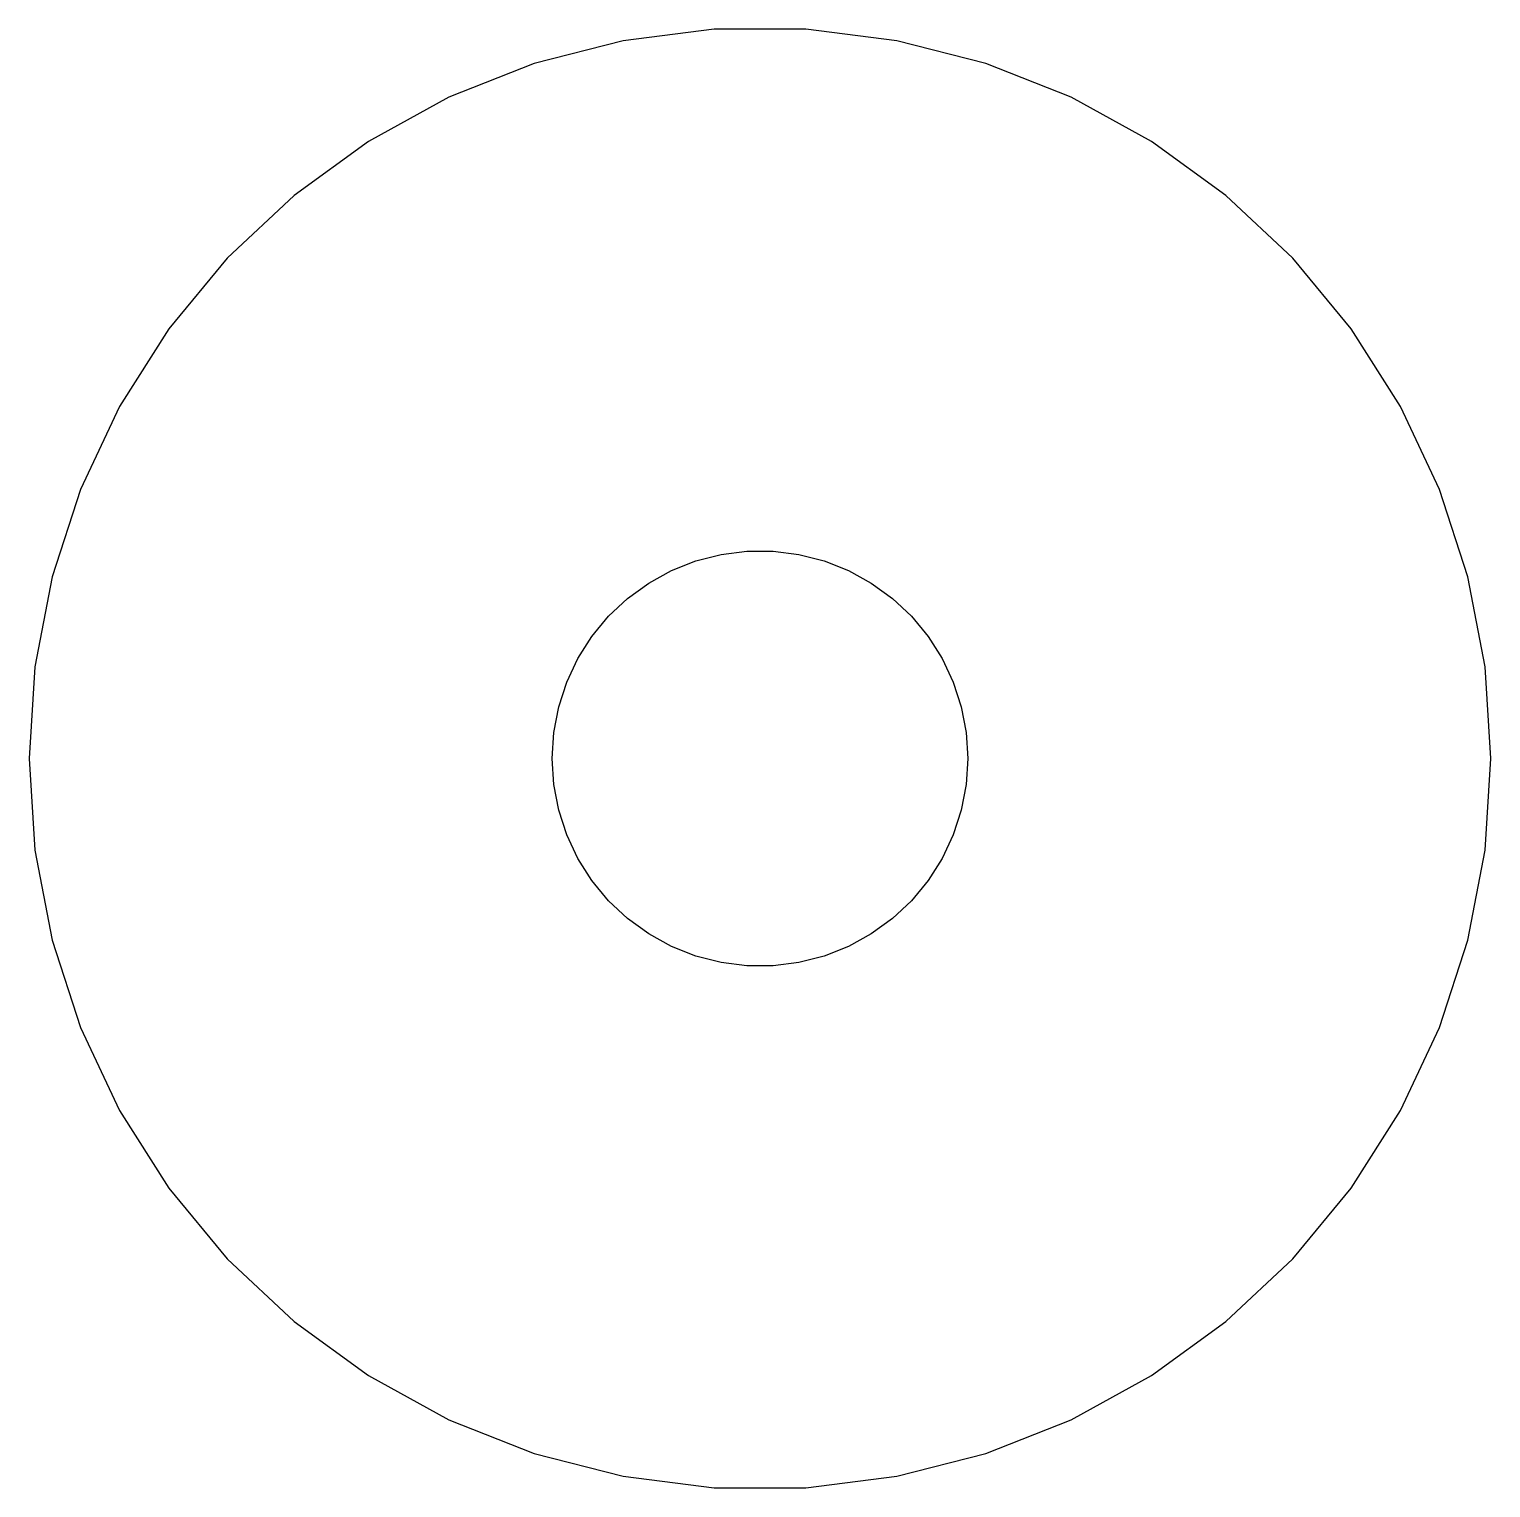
# Model space of a CAD drawing. Header units: metres. Extents: x -11 to 11, y 99 to 229.
# Drawn here: x -10.55 to 10.55, y 99.47 to 120.53 of the extents above.
import ezdxf

# ---------------------------------------------------------------- set-up
doc = ezdxf.new("R2010")
doc.units = ezdxf.units.M

msp = doc.modelspace()

# ---------------------------------------------------------------- linework, layer by layer
for p, q in [((-0.662689, 120.533), (-1.97765, 120.367)), ((0.662689, 120.533), (-0.662689, 120.533)), ((1.97765, 120.367), (0.662689, 120.533)), ((-1.97765, 120.367), (-3.2614, 120.038)), ((3.2614, 120.038), (1.97765, 120.367)), ((-3.2614, 120.038), (-4.49373, 119.55)), ((4.49373, 119.55), (3.2614, 120.038)), ((-4.49373, 119.55), (-5.65518, 118.911)), ((5.65518, 118.911), (4.49373, 119.55)), ((-5.65518, 118.911), (-6.72745, 118.132)), ((6.72745, 118.132), (5.65518, 118.911)), ((-6.72745, 118.132), (-7.69363, 117.225)), ((7.69363, 117.225), (6.72745, 118.132)), ((-7.69363, 117.225), (-8.53847, 116.204)), ((8.53847, 116.204), (7.69363, 117.225)), ((-8.53847, 116.204), (-9.24866, 115.084)), ((9.24866, 115.084), (8.53847, 116.204)), ((-9.24866, 115.084), (-9.81299, 113.885)), ((9.81299, 113.885), (9.24866, 115.084)), ((-9.81299, 113.885), (-10.2225, 112.625)), ((10.2225, 112.625), (9.81299, 113.885)), ((-0.927048, 112.853), (-0.562134, 112.947)), ((-0.562134, 112.947), (-0.18837, 112.994)), ((-0.18837, 112.994), (0.18837, 112.994)), ((0.18837, 112.994), (0.562134, 112.947)), ((0.562134, 112.947), (0.927048, 112.853)), ((-1.27733, 112.714), (-0.927048, 112.853)), ((0.927048, 112.853), (1.27733, 112.714)), ((-10.2225, 112.625), (-10.4709, 111.323)), ((-1.91226, 112.312), (-1.60747, 112.533)), ((-1.60747, 112.533), (-1.27733, 112.714)), ((1.27733, 112.714), (1.60747, 112.533)), ((1.60747, 112.533), (1.91226, 112.312)), ((10.4709, 111.323), (10.2225, 112.625)), ((-2.1869, 112.054), (-1.91226, 112.312)), ((1.91226, 112.312), (2.1869, 112.054)), ((-2.42705, 111.763), (-2.1869, 112.054)), ((2.1869, 112.054), (2.42705, 111.763)), ((-2.62891, 111.445), (-2.42705, 111.763)), ((2.42705, 111.763), (2.62891, 111.445)), ((-10.4709, 111.323), (-10.5541, 110)), ((-2.78932, 111.104), (-2.62891, 111.445)), ((2.62891, 111.445), (2.78932, 111.104)), ((10.5541, 110), (10.4709, 111.323)), ((-2.90575, 110.746), (-2.78932, 111.104)), ((2.78932, 111.104), (2.90575, 110.746)), ((-2.97633, 110.376), (-2.90575, 110.746)), ((2.90575, 110.746), (2.97633, 110.376)), ((-3, 110), (-2.97633, 110.376)), ((2.97633, 110.376), (3, 110)), ((-10.5541, 110), (-10.4709, 108.677)), ((-2.97633, 109.624), (-3, 110)), ((3, 110), (2.97633, 109.624)), ((10.4709, 108.677), (10.5541, 110)), ((-2.90575, 109.254), (-2.97633, 109.624)), ((2.97633, 109.624), (2.90575, 109.254)), ((-2.78932, 108.896), (-2.90575, 109.254)), ((2.90575, 109.254), (2.78932, 108.896)), ((-2.62891, 108.555), (-2.78932, 108.896)), ((2.78932, 108.896), (2.62891, 108.555)), ((-10.4709, 108.677), (-10.2225, 107.375)), ((-2.42705, 108.237), (-2.62891, 108.555)), ((2.62891, 108.555), (2.42705, 108.237)), ((10.2225, 107.375), (10.4709, 108.677)), ((-2.1869, 107.946), (-2.42705, 108.237)), ((2.42705, 108.237), (2.1869, 107.946)), ((-1.91226, 107.688), (-2.1869, 107.946)), ((2.1869, 107.946), (1.91226, 107.688)), ((-1.60747, 107.467), (-1.91226, 107.688)), ((1.91226, 107.688), (1.60747, 107.467)), ((-1.27733, 107.286), (-1.60747, 107.467)), ((1.60747, 107.467), (1.27733, 107.286)), ((-10.2225, 107.375), (-9.81299, 106.115)), ((-0.927048, 107.147), (-1.27733, 107.286)), ((1.27733, 107.286), (0.927048, 107.147)), ((9.81299, 106.115), (10.2225, 107.375)), ((-0.562134, 107.053), (-0.927048, 107.147)), ((-0.18837, 107.006), (-0.562134, 107.053)), ((0.562134, 107.053), (0.18837, 107.006)), ((0.927048, 107.147), (0.562134, 107.053)), ((0.18837, 107.006), (-0.18837, 107.006)), ((-9.81299, 106.115), (-9.24866, 104.916)), ((9.24866, 104.916), (9.81299, 106.115)), ((-9.24866, 104.916), (-8.53847, 103.796)), ((8.53847, 103.796), (9.24866, 104.916)), ((-8.53847, 103.796), (-7.69363, 102.775)), ((7.69363, 102.775), (8.53847, 103.796)), ((-7.69363, 102.775), (-6.72745, 101.868)), ((6.72745, 101.868), (7.69363, 102.775)), ((-6.72745, 101.868), (-5.65518, 101.089)), ((5.65518, 101.089), (6.72745, 101.868)), ((-5.65518, 101.089), (-4.49373, 100.45)), ((4.49373, 100.45), (5.65518, 101.089)), ((-4.49373, 100.45), (-3.2614, 99.9624)), ((3.2614, 99.9624), (4.49373, 100.45)), ((-3.2614, 99.9624), (-1.97765, 99.6328)), ((1.97765, 99.6328), (3.2614, 99.9624)), ((-1.97765, 99.6328), (-0.662689, 99.4667)), ((0.662689, 99.4667), (1.97765, 99.6328)), ((-0.662689, 99.4667), (0.662689, 99.4667))]:
    msp.add_line(p, q)

doc.saveas('drawing.dxf')
